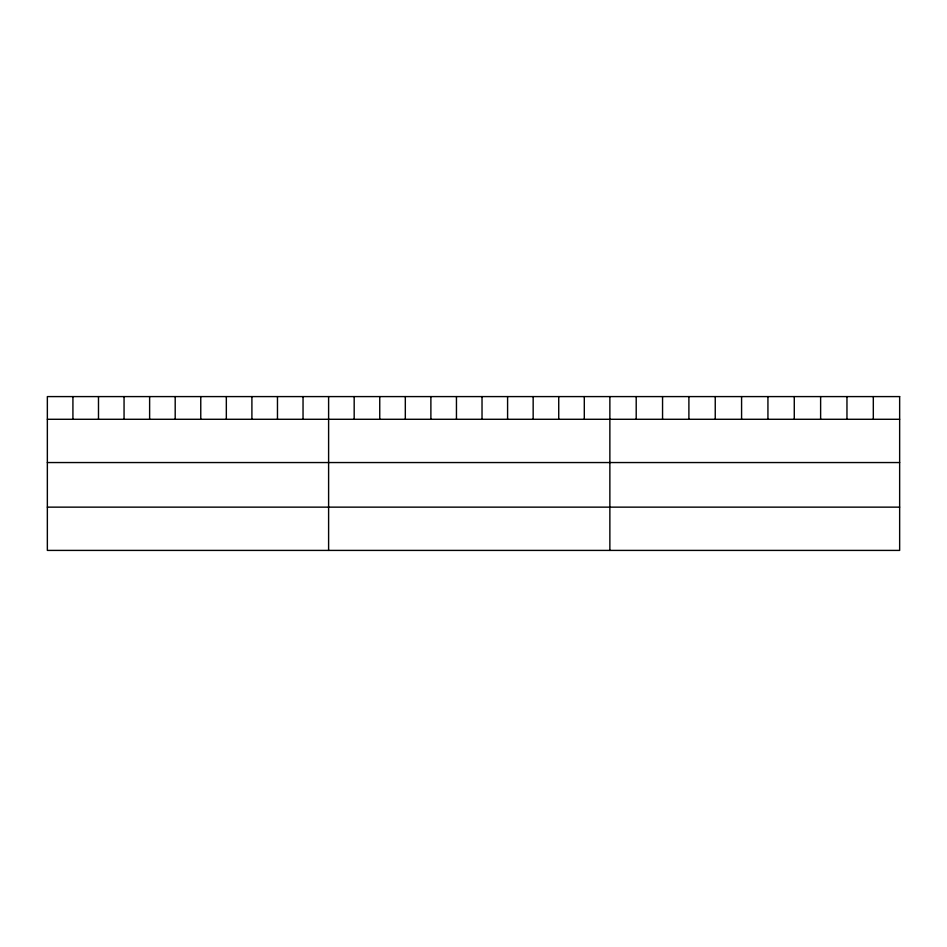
<?xml version="1.0" encoding="UTF-8"?>
<svg xmlns="http://www.w3.org/2000/svg" width="947" height="947" viewBox="0 0 947 947"><rect width="100%" height="100%" fill="white"/><g stroke="black" fill="none" stroke-linecap="round" stroke-linejoin="round"><path stroke-width="1.42" d="M47.35 419.284L899.65 419.284M47.35 462.55L899.65 462.55M47.35 507.142L899.65 507.142M873.312 396.592L873.312 419.284M846.961 396.592L846.961 419.284M820.623 396.592L820.623 419.284M794.273 396.592L794.273 419.284M767.934 396.592L767.934 419.284M741.584 396.592L741.584 419.284M715.245 396.592L715.245 419.284M688.895 396.592L688.895 419.284M662.557 396.592L662.557 419.284M636.206 396.592L636.206 419.284M609.868 396.592L609.868 550.408M584.299 396.592L584.299 419.284M558.73 396.592L558.73 419.284M533.161 396.592L533.161 419.284M507.592 396.592L507.592 419.284M482.023 396.592L482.023 419.284M456.454 396.592L456.454 419.284M430.885 396.592L430.885 419.284M405.316 396.592L405.316 419.284M379.747 396.592L379.747 419.284M354.178 396.592L354.178 419.284M328.609 396.592L328.609 550.408M303.04 396.592L303.04 419.284M277.471 396.592L277.471 419.284M251.902 396.592L251.902 419.284M226.333 396.592L226.333 419.284M200.764 396.592L200.764 419.284M175.195 396.592L175.195 419.284M149.626 396.592L149.626 419.284M124.057 396.592L124.057 419.284M98.488 396.592L98.488 419.284M72.919 396.592L72.919 419.284M899.65 396.592L47.35 396.592L47.35 550.408L899.65 550.408L899.65 396.592"/></g></svg>
